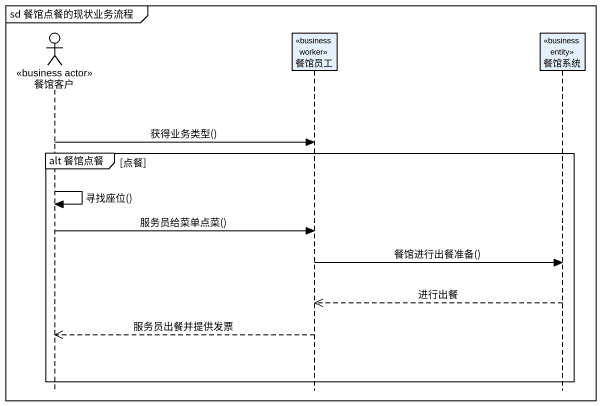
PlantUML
@startuml
mainframe sd 餐馆点餐的现状业务流程
hide footbox
actor 餐馆客户 <<business actor>>
participant 餐馆员工 <<business worker>>
participant 餐馆系统 <<business entity>>

餐馆客户 -> 餐馆员工 : 获得业务类型()
group alt 餐馆点餐 [点餐]
  餐馆客户 -> 餐馆客户 : 寻找座位()
  餐馆客户 -> 餐馆员工 : 服务员给菜单点菜()
  餐馆员工 -> 餐馆系统 : 餐馆进行出餐准备()
  餐馆系统 -->> 餐馆员工 : 进行出餐
  餐馆员工 -->> 餐馆客户 : 服务员出餐并提供发票
end
@enduml
